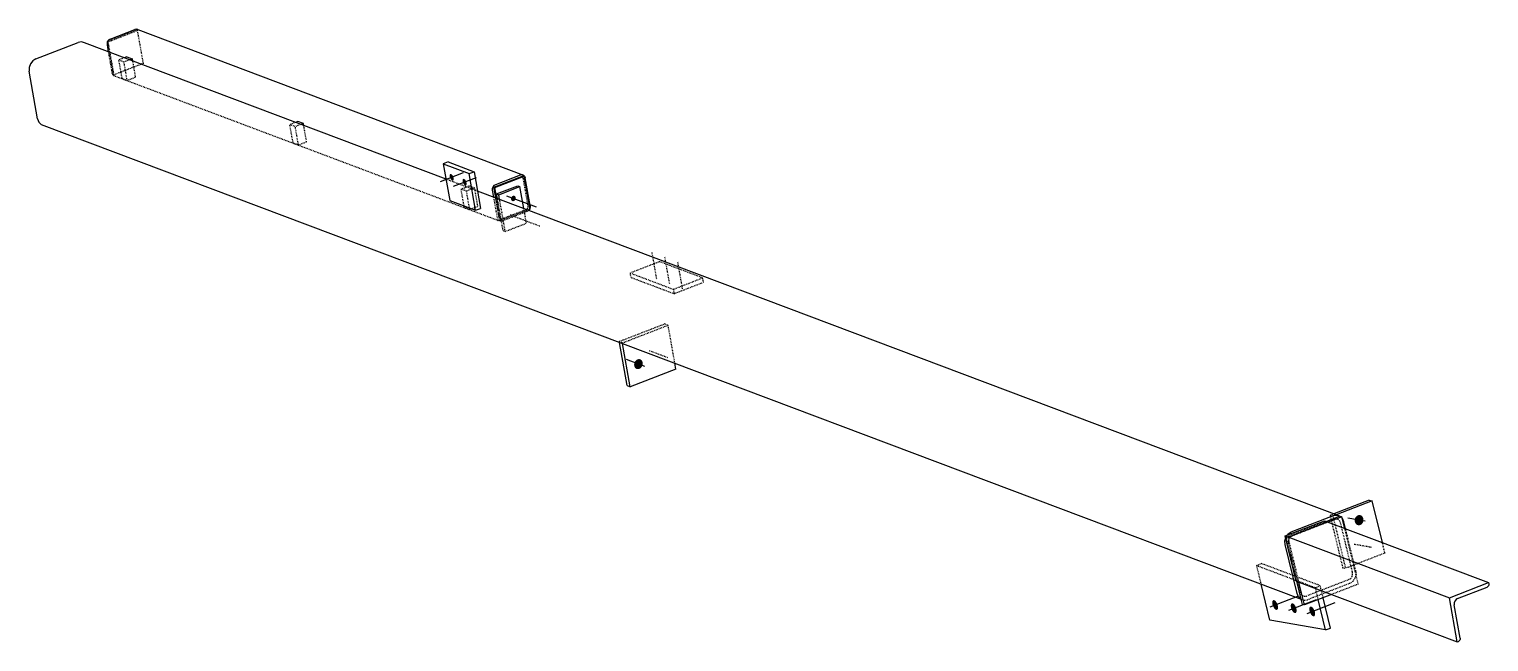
# Model space of a CAD drawing. Header units: millimetres. Extents: x 26 to 49553, y 9 to 1572.
# Drawn here: x 26 to 3711, y 26 to 1572 of the extents above; entities that cross this region are included whole.
import ezdxf

# ---------------------------------------------------------------- set-up
doc = ezdxf.new("R2010")
doc.units = ezdxf.units.MM
doc.linetypes.add('DXK_LINE_DOT2', pattern=[3.9198, 1.9599, -1.9599])
doc.layers.add('STÅL', color=7, linetype='Continuous')

msp = doc.modelspace()

# ---------------------------------------------------------------- hatches: boundary and pattern name
at = {"layer": 'STÅL', "linetype": 'Continuous'}
for points in [[(1097, 1200), (1097.6, 1198.2), (1098, 1196.5), (1098.2, 1194.8), (1098.1, 1193.3), (1097.9, 1192), (1097.4, 1191), (1096.7, 1190.3), (1095.9, 1190), (1094.9, 1190), (1093.9, 1190.4), (1092.8, 1191.2), (1091.8, 1192.3), (1090.8, 1193.7), (1089.9, 1195.2), (1089.1, 1196.9), (1088.5, 1198.7), (1088.1, 1200.5), (1088, 1202.2), (1088, 1203.7), (1088.3, 1205), (1088.8, 1206), (1089.4, 1206.7), (1090.2, 1207), (1091.2, 1206.9), (1092.2, 1206.5), (1093.3, 1205.7), (1094.3, 1204.6), (1095.4, 1203.3), (1096.3, 1201.7)], [(1129.6, 1187.7), (1130.2, 1185.9), (1130.6, 1184.2), (1130.8, 1182.5), (1130.8, 1181), (1130.5, 1179.7), (1130, 1178.7), (1129.3, 1178), (1128.5, 1177.7), (1127.6, 1177.7), (1126.5, 1178.1), (1125.5, 1178.9), (1124.4, 1180), (1123.4, 1181.4), (1122.5, 1182.9), (1121.8, 1184.7), (1121.2, 1186.4), (1120.8, 1188.2), (1120.6, 1189.9), (1120.6, 1191.4), (1120.9, 1192.7), (1121.4, 1193.7), (1122.1, 1194.4), (1122.9, 1194.7), (1123.8, 1194.6), (1124.9, 1194.2), (1125.9, 1193.4), (1127, 1192.3), (1128, 1191), (1128.9, 1189.4)], [(1243.5, 1147.1), (1244.1, 1148.4), (1244.9, 1149.6), (1245.9, 1150.5), (1247.1, 1151.3), (1248.3, 1151.8), (1249.5, 1151.9), (1250.7, 1151.8), (1251.8, 1151.4), (1252.8, 1150.7), (1253.6, 1149.7), (1254.2, 1148.6), (1254.5, 1147.3), (1254.7, 1145.9), (1254.5, 1144.5), (1254.1, 1143.1), (1253.5, 1141.7), (1252.7, 1140.6), (1251.6, 1139.6), (1250.5, 1138.9), (1249.3, 1138.4), (1248.1, 1138.2), (1246.9, 1138.3), (1245.8, 1138.8), (1244.8, 1139.5), (1244, 1140.4), (1243.4, 1141.5), (1243, 1142.8), (1242.9, 1144.2), (1243.1, 1145.7)], [(1554.6, 730.8), (1555.8, 733.3), (1557.3, 735.5), (1559.2, 737.3), (1561.3, 738.6), (1563.5, 739.5), (1565.8, 739.8), (1568, 739.6), (1570.1, 738.8), (1571.9, 737.5), (1573.4, 735.8), (1574.5, 733.7), (1575.2, 731.2), (1575.4, 728.7), (1575.2, 726), (1574.4, 723.4), (1573.2, 720.9), (1571.7, 718.8), (1569.8, 716.9), (1567.7, 715.6), (1565.5, 714.7), (1563.2, 714.4), (1561, 714.6), (1558.9, 715.4), (1557.1, 716.7), (1555.6, 718.4), (1554.5, 720.6), (1553.8, 723), (1553.6, 725.6), (1553.9, 728.2)], [(3373, 335.3), (3373.7, 337.9), (3374.9, 340.3), (3376.4, 342.4), (3378.3, 344.2), (3380.4, 345.4), (3382.6, 346.2), (3385, 346.3), (3387.2, 345.9), (3389.4, 345), (3391.3, 343.5), (3392.8, 341.6), (3394, 339.4), (3394.7, 336.9), (3395, 334.2), (3394.8, 331.5), (3394.1, 328.9), (3392.9, 326.4), (3391.4, 324.3), (3389.5, 322.6), (3387.4, 321.3), (3385.1, 320.6), (3382.8, 320.4), (3380.5, 320.8), (3378.4, 321.8), (3376.5, 323.2), (3375, 325.1), (3373.8, 327.4), (3373, 329.9), (3372.8, 332.6)], [(3177.7, 121.5), (3178.5, 118.9), (3179.1, 116.3), (3179.3, 113.9), (3179.3, 111.7), (3178.9, 109.9), (3178.2, 108.4), (3177.2, 107.4), (3176.1, 107), (3174.7, 107), (3173.2, 107.6), (3171.7, 108.8), (3170.1, 110.3), (3168.7, 112.3), (3167.4, 114.6), (3166.3, 117), (3165.4, 119.6), (3164.9, 122.2), (3164.6, 124.6), (3164.7, 126.8), (3165.1, 128.6), (3165.8, 130.1), (3166.7, 131.1), (3167.9, 131.5), (3169.3, 131.5), (3170.8, 130.9), (3172.3, 129.7), (3173.8, 128.2), (3175.3, 126.2), (3176.6, 123.9)], [(3224.5, 113.3), (3225.3, 110.7), (3225.9, 108.2), (3226.1, 105.8), (3226.1, 103.6), (3225.7, 101.7), (3225, 100.3), (3224, 99.3), (3222.8, 98.8), (3221.5, 98.9), (3220, 99.5), (3218.5, 100.6), (3216.9, 102.2), (3215.5, 104.2), (3214.2, 106.4), (3213.1, 108.9), (3212.2, 111.5), (3211.7, 114), (3211.4, 116.4), (3211.5, 118.6), (3211.9, 120.5), (3212.5, 121.9), (3213.5, 122.9), (3214.7, 123.4), (3216.1, 123.3), (3217.6, 122.7), (3219.1, 121.6), (3220.6, 120), (3222.1, 118), (3223.4, 115.8)], [(3271.3, 105.2), (3272.1, 102.6), (3272.7, 100), (3272.9, 97.6), (3272.9, 95.4), (3272.5, 93.6), (3271.8, 92.1), (3270.8, 91.1), (3269.6, 90.7), (3268.3, 90.7), (3266.8, 91.3), (3265.2, 92.5), (3263.7, 94), (3262.3, 96), (3261, 98.3), (3259.9, 100.7), (3259, 103.3), (3258.5, 105.9), (3258.2, 108.3), (3258.3, 110.5), (3258.6, 112.3), (3259.3, 113.8), (3260.3, 114.8), (3261.5, 115.2), (3262.9, 115.2), (3264.3, 114.6), (3265.9, 113.4), (3267.4, 111.9), (3268.9, 109.9), (3270.2, 107.6)]]:
    msp.add_hatch(color=96, dxfattribs=at).paths.add_polyline_path(points)

# ---------------------------------------------------------------- linework, layer by layer
at = {"layer": 'STÅL', "color": 7, "linetype": 'DXK_LINE_DOT2'}
for p, q in [((297.3, 1570.2), (225.1, 1542.3)), ((225.9, 1540.5), (300, 1569.2)), ((300, 1569.2), (297.3, 1570.2)), ((314.7, 1485.9), (300, 1569.2)), ((223.6, 1539), (237.9, 1458.3)), ((225.9, 1540.5), (224.3, 1541.1)), ((240.6, 1457.2), (225.9, 1540.5)), ((226, 1515), (235.3, 1462.1)), ((314.7, 1485.9), (240.6, 1457.2)), ((266, 1499.9), (252.1, 1494.5)), ((265.7, 1489.4), (252.1, 1494.5)), ((252.1, 1494.5), (260.2, 1448.3)), ((279.6, 1494.8), (265.7, 1489.4)), ((273.8, 1443.1), (265.7, 1489.4)), ((287.2, 1492), (294.4, 1451.1)), ((235.3, 1462.1), (236.8, 1458.2)), ((236.8, 1458.2), (239.6, 1455.4)), ((237.9, 1458.3), (240.6, 1457.2)), ((239.6, 1455.4), (1213.1, 1088.7)), ((260.2, 1448.3), (273.8, 1443.1)), ((273.8, 1443.1), (294.4, 1451.1)), ((698.4, 1337.1), (684.4, 1331.7)), ((698, 1326.5), (684.4, 1331.7)), ((692.6, 1285.4), (684.4, 1331.7)), ((712, 1331.9), (698, 1326.5)), ((726.8, 1288.2), (719.5, 1329.1)), ((706.2, 1280.3), (698, 1326.5)), ((692.6, 1285.4), (706.2, 1280.3)), ((706.2, 1280.3), (726.8, 1288.2)), ((1158.1, 1163.9), (1078.7, 1193.8)), ((1205.3, 1175.1), (1267.9, 1199.3)), ((1267.9, 1199.3), (1269.8, 1199.7)), ((1269.8, 1199.7), (1270.7, 1199.4)), ((1270.7, 1199.4), (1271.6, 1199.1)), ((1273, 1197.7), (1271.6, 1199.1)), ((1273.8, 1195.7), (1273, 1197.7)), ((1286.2, 1125.4), (1273.8, 1195.7)), ((1116.8, 1168.8), (1137.3, 1176.8)), ((1130.4, 1163.7), (1116.8, 1168.8)), ((1124.9, 1122.5), (1116.8, 1168.8)), ((1150.9, 1171.6), (1130.4, 1163.7)), ((1138.5, 1117.4), (1130.4, 1163.7)), ((1150.9, 1171.6), (1137.3, 1176.8)), ((1159.1, 1125.4), (1150.9, 1171.6)), ((1208.8, 1095.4), (1199.5, 1148.3)), ((1202.1, 1172.1), (1201.3, 1169.9)), ((1201.3, 1169.9), (1201.3, 1167.6)), ((1213.8, 1097.3), (1201.3, 1167.6)), ((1202.1, 1172.1), (1202.2, 1172.3)), ((1202.2, 1172.3), (1203.5, 1174)), ((1203.5, 1174), (1205.3, 1175.1)), ((1214.1, 1090.5), (1204.2, 1146.5)), ((1216.8, 1089.5), (1206.9, 1145.5)), ((1222.8, 1064), (1208.6, 1144.9)), ((1228.3, 1062), (1214, 1142.8)), ((1124.9, 1122.5), (1138.5, 1117.4)), ((1138.5, 1117.4), (1159.1, 1125.4)), ((1285.2, 1116), (1216.8, 1089.5)), ((1219.7, 1093.7), (1282.2, 1117.9)), ((1283.2, 1112.4), (1220.6, 1088.1)), ((1281.8, 1082.7), (1275.2, 1119.8)), ((1282.2, 1117.9), (1284, 1119.1)), ((1283.2, 1112.4), (1286.8, 1114.7)), ((1284, 1119.1), (1285.4, 1120.9)), ((1285.4, 1120.9), (1286.2, 1123.1)), ((1286.2, 1123.1), (1286.2, 1125.4)), ((1286.8, 1114.7), (1287.3, 1115.2)), ((1289.6, 1118.3), (1289, 1117.4)), ((1290.4, 1120.7), (1289.6, 1118.3)), ((1210.3, 1091.4), (1208.8, 1095.4)), ((1213.1, 1088.7), (1210.3, 1091.4)), ((1216.7, 1087.5), (1213.1, 1088.7)), ((1213.8, 1097.3), (1214.5, 1095.3)), ((1214.1, 1090.5), (1216.8, 1089.5)), ((1214.5, 1095.3), (1215.9, 1094)), ((1215.9, 1094), (1217.7, 1093.4)), ((1220.6, 1088.1), (1216.7, 1087.5)), ((1217.7, 1093.4), (1219.7, 1093.7)), ((1228.3, 1062), (1281.8, 1082.7)), ((1222.8, 1064), (1228.3, 1062)), ((1617.9, 985.6), (1543.8, 957)), ((1726.6, 944.7), (1617.9, 985.6)), ((1543.8, 957), (1652.6, 916)), ((1545.8, 945.8), (1543.8, 957)), ((1545.8, 945.8), (1654.5, 904.9)), ((1652.6, 916), (1726.6, 944.7)), ((1654.5, 904.9), (1728.6, 933.6)), ((1728.6, 933.6), (1726.6, 944.7)), ((1652.6, 916), (1654.5, 904.9)), ((1631.4, 828.4), (1516.1, 783.8)), ((1524.3, 780.7), (1639.5, 825.4)), ((1631.4, 828.4), (1639.5, 825.4)), ((1656.5, 729.3), (1639.5, 825.4)), ((1516.3, 782.7), (1516.1, 783.8)), ((1516.1, 783.8), (1524.3, 780.7)), ((1516.4, 782), (1516.3, 782.7)), ((1524.5, 779.7), (1524.3, 780.7)), ((1524.6, 779), (1524.5, 779.7)), ((3321.5, 335.5), (3214.5, 294)), ((3320.4, 349.3), (3310.5, 345.4)), ((3310.5, 345.4), (3342.4, 213.4)), ((3310.5, 345.4), (3318.3, 344.1)), ((3326.1, 347.1), (3318.3, 344.1)), ((3350.2, 212), (3318.3, 344.1)), ((3326.5, 336.2), (3321.5, 335.5)), ((3331.3, 334.7), (3326.5, 336.2)), ((3335.1, 331.1), (3331.3, 334.7)), ((3341.7, 337.7), (3336.3, 342.8)), ((3202.6, 295.6), (3199.3, 290.9)), ((3301.6, 329.9), (3199.6, 290.4)), ((3305.4, 328.4), (3204.8, 289.5)), ((3337.3, 326), (3335.1, 331.1)), ((3367.2, 202.4), (3337.3, 326)), ((3381.8, 171.9), (3347.8, 312.4)), ((3375.4, 205.6), (3349.8, 311.7)), ((3198.7, 288.5), (3199.3, 290.9)), ((3199.6, 290.4), (3204.8, 289.5)), ((3226.6, 179), (3199.6, 290.4)), ((3232.1, 176.9), (3204.8, 289.5)), ((3206.8, 286.5), (3205.2, 280.8)), ((3205.2, 280.8), (3205.6, 275)), ((3235.5, 151.4), (3205.6, 275)), ((3210, 291.1), (3206.8, 286.5)), ((3214.5, 294), (3210, 291.1)), ((3449, 250.3), (3442.6, 276.7)), ((3137.8, 223.6), (3125.5, 218.9)), ((3285.8, 167.9), (3137.8, 223.6)), ((3449, 250.3), (3350.2, 212)), ((3136.9, 171.6), (3125.5, 218.9)), ((3125.5, 218.9), (3273.4, 163.1)), ((3342.4, 213.4), (3350.2, 212)), ((3358.3, 183.4), (3362.8, 186.3)), ((3362.8, 186.3), (3366, 190.9)), ((3366, 190.9), (3367.6, 196.6)), ((3367.6, 196.6), (3367.2, 202.4)), ((3373.5, 186.5), (3368, 178.7)), ((3376.1, 195.9), (3373.5, 186.5)), ((3375.4, 205.6), (3376.1, 195.9)), ((3235.5, 151.4), (3237.8, 146.3)), ((3358.3, 183.4), (3251.3, 141.9)), ((3360.6, 173.9), (3253.6, 132.4)), ((3273.4, 163.1), (3285.8, 167.9)), ((3280.8, 132.8), (3273.4, 163.1)), ((3293.1, 137.6), (3285.8, 167.9)), ((3381.8, 171.9), (3314.5, 145.9)), ((3368, 178.7), (3360.6, 173.9)), ((3237.5, 133.7), (3237.5, 133.7)), ((3237.5, 133.7), (3245.3, 131.2)), ((3237.8, 146.3), (3241.6, 142.7)), ((3241.6, 142.7), (3246.3, 141.2)), ((3245.3, 131.2), (3253.6, 132.4)), ((3246.3, 141.2), (3251.3, 141.9))]:
    msp.add_line(p, q, dxfattribs=at)
at = {"layer": 'STÅL', "color": 2, "linetype": 'Continuous'}
for p, q in [((230.9, 1547.4), (293.4, 1571.6)), ((297.3, 1572.2), (293.4, 1571.6)), ((301, 1571.1), (297.3, 1572.2)), ((301, 1571.1), (1274.4, 1204.3)), ((42.9, 1497.5), (149.9, 1538.9)), ((158.1, 1540.2), (149.9, 1538.9)), ((165.7, 1537.8), (158.1, 1540.2)), ((1078.7, 1193.8), (165.7, 1537.8)), ((224.4, 1541.4), (222.9, 1537)), ((222.9, 1537), (222.9, 1532.5)), ((222.9, 1532.5), (226, 1515)), ((225.1, 1542.3), (223.2, 1541.6)), ((223.2, 1541.6), (223.6, 1539)), ((224.3, 1541.1), (223.2, 1541.6)), ((227.2, 1545.1), (224.4, 1541.4)), ((230.9, 1547.4), (227.2, 1545.1)), ((29.5, 1485), (26.4, 1475.8)), ((26.4, 1475.8), (26.4, 1466.3)), ((35.3, 1492.6), (29.5, 1485)), ((42.9, 1497.5), (35.3, 1492.6)), ((272.6, 1502.5), (266, 1499.9)), ((272.6, 1502.5), (286.2, 1497.4)), ((286.2, 1497.4), (279.6, 1494.8)), ((286.2, 1497.4), (287.2, 1492)), ((47.6, 1346), (26.4, 1466.3)), ((47.6, 1346), (50.7, 1337.8)), ((50.7, 1337.8), (56.5, 1332)), ((56.5, 1332), (3237.4, 133.7)), ((705, 1339.6), (698.4, 1337.1)), ((718.6, 1334.5), (705, 1339.6)), ((718.6, 1334.5), (712, 1331.9)), ((719.5, 1329.1), (718.6, 1334.5)), ((1084.2, 1237.2), (1071.9, 1232.4)), ((1071.9, 1232.4), (1137.1, 1207.8)), ((1071.9, 1232.4), (1088.2, 1139.8)), ((1084.2, 1237.2), (1149.5, 1212.6)), ((1137.1, 1207.8), (1149.5, 1212.6)), ((1153.4, 1115.3), (1137.1, 1207.8)), ((1149.5, 1212.6), (1165.8, 1120)), ((1199.4, 1173.8), (1273.5, 1202.5)), ((1200.7, 1178.4), (1204.3, 1180.7)), ((1202.1, 1172.8), (1276.2, 1201.5)), ((1204.3, 1180.7), (1266.9, 1204.9)), ((1266.9, 1204.9), (1270.8, 1205.5)), ((1270.8, 1205.5), (1274.4, 1204.3)), ((1276.2, 1201.5), (1273.5, 1202.5)), ((1274.4, 1204.3), (1277.2, 1201.6)), ((1290.9, 1118.2), (1276.2, 1201.5)), ((1277.2, 1201.6), (1278.7, 1197.6)), ((1291.1, 1127.3), (1278.7, 1197.6)), ((3335.5, 343.6), (1158.1, 1163.9)), ((1196.4, 1170.3), (1197.9, 1174.7)), ((1196.4, 1165.7), (1196.4, 1170.3)), ((1199.5, 1148.3), (1196.4, 1165.7)), ((1197.9, 1174.7), (1200.7, 1178.4)), ((1202.1, 1172.8), (1199.4, 1173.8)), ((1204.2, 1146.5), (1199.4, 1173.8)), ((1206.9, 1145.5), (1202.1, 1172.8)), ((1206.5, 1156.6), (1260, 1177.3)), ((1208.6, 1144.9), (1206.5, 1156.6)), ((1206.5, 1156.6), (1211.9, 1154.5)), ((1211.9, 1154.5), (1265.4, 1175.3)), ((1214, 1142.8), (1211.9, 1154.5)), ((1260, 1177.3), (1265.4, 1175.3)), ((1275.2, 1119.8), (1265.4, 1175.3)), ((1088.2, 1139.8), (1153.4, 1115.3)), ((1153.4, 1115.3), (1165.8, 1120)), ((1290.9, 1118.2), (1285.2, 1116)), ((1289, 1117.4), (1287.3, 1115.2)), ((1291.1, 1122.7), (1290.4, 1120.7)), ((1291.1, 1127.3), (1291.1, 1122.7)), ((1535.7, 672.8), (1516.4, 782)), ((1543.9, 669.7), (1524.6, 779)), ((1659.1, 714.3), (1543.9, 669.7)), ((1659.1, 714.3), (1656.5, 729.3)), ((1535.7, 672.8), (1543.9, 669.7)), ((3409.3, 383.7), (3320.4, 349.3)), ((3417.1, 382.3), (3326.1, 347.1)), ((3409.3, 383.7), (3417.1, 382.3)), ((3442.6, 276.7), (3417.1, 382.3)), ((3197.5, 293.6), (3296.2, 331.9)), ((3212.2, 303.5), (3319.2, 345)), ((3296.2, 331.9), (3710.8, 175.7)), ((3335.4, 343), (3301.6, 329.9)), ((3340.6, 342.1), (3305.4, 328.4)), ((3319.2, 345), (3327.5, 346.2)), ((3327.5, 346.2), (3335.5, 343.6)), ((3335.4, 343), (3340.6, 342.1)), ((3336.3, 342.8), (3335.5, 343.6)), ((3347.8, 312.4), (3340.6, 342.1)), ((3341.8, 337.7), (3341.7, 337.7)), ((3345.5, 329.2), (3341.8, 337.7)), ((3204.8, 298.7), (3202.6, 295.6)), ((3204.8, 298.7), (3212.2, 303.5)), ((3349.8, 311.7), (3345.5, 329.2)), ((3196.7, 281.5), (3198.7, 288.5)), ((3197.4, 271.8), (3196.7, 281.5)), ((3227.3, 148.2), (3197.4, 271.8)), ((3225.1, 179.5), (3197.5, 293.6)), ((3197.5, 293.6), (3612, 137.4)), ((3158.9, 80.9), (3136.9, 171.6)), ((3225.1, 179.5), (3631.6, 26.4)), ((3237.5, 133.7), (3226.6, 179)), ((3231, 139.7), (3227.3, 148.2)), ((3246, 119.3), (3232.1, 176.9)), ((3612, 137.4), (3710.8, 175.7)), ((3632.6, 135.5), (3707.1, 164.4)), ((3709, 165.6), (3707.1, 164.4)), ((3710.5, 167.6), (3709, 165.6)), ((3711.4, 170), (3710.5, 167.6)), ((3710.8, 175.7), (3711.4, 172.5)), ((3711.4, 172.5), (3711.4, 170)), ((3237.4, 133.7), (3231, 139.7)), ((3237.4, 133.7), (3237.5, 133.7)), ((3240.8, 120.2), (3237.5, 133.7)), ((3246, 119.3), (3240.8, 120.2)), ((3314.5, 145.9), (3246, 119.3)), ((3299.2, 56.4), (3280.8, 132.8)), ((3311.6, 61.2), (3293.1, 137.6)), ((3631.6, 26.4), (3612, 137.4)), ((3625.6, 129.1), (3624, 124.3)), ((3624, 124.3), (3624, 119.4)), ((3638.8, 35.6), (3624, 119.4)), ((3628.6, 133), (3625.6, 129.1)), ((3632.6, 135.5), (3628.6, 133)), ((3299.2, 56.4), (3158.9, 80.9)), ((3299.2, 56.4), (3311.6, 61.2)), ((3631.6, 26.4), (3634.5, 27.5)), ((3636.4, 28.8), (3634.5, 27.5)), ((3637.9, 30.7), (3636.4, 28.8)), ((3638.8, 33.1), (3637.9, 30.7)), ((3638.8, 35.6), (3638.8, 33.1))]:
    msp.add_line(p, q, dxfattribs=at)
at = {"layer": 'STÅL', "color": 96, "linetype": 'Continuous'}
for p, q in [((1121.9, 1209.6), (1064.3, 1187.3)), ((1154.5, 1197.3), (1096.9, 1175)), ((1307.2, 1123), (1232.5, 1151.2)), ((1580.8, 721), (1534.6, 738.4)), ((3399.5, 330.7), (3355.3, 338.4)), ((3159.6, 114.5), (3229.6, 141.6)), ((3206.4, 106.3), (3276.4, 133.4)), ((3253.2, 98.2), (3323.2, 125.3))]:
    msp.add_line(p, q, dxfattribs=at)
at = {"layer": 'STÅL', "color": 96, "linetype": 'DXK_LINE_DOT2'}
for p, q in [((1315.7, 1074.9), (1241, 1103.1)), ((1610.8, 941.6), (1598.9, 1009.1)), ((1643.4, 929.3), (1631.5, 996.8)), ((1676, 917), (1664.1, 984.5)), ((1638.5, 743.3), (1592.2, 760.7)), ((3415.5, 264.6), (3371.3, 272.3))]:
    msp.add_line(p, q, dxfattribs=at)

doc.saveas('drawing.dxf')
